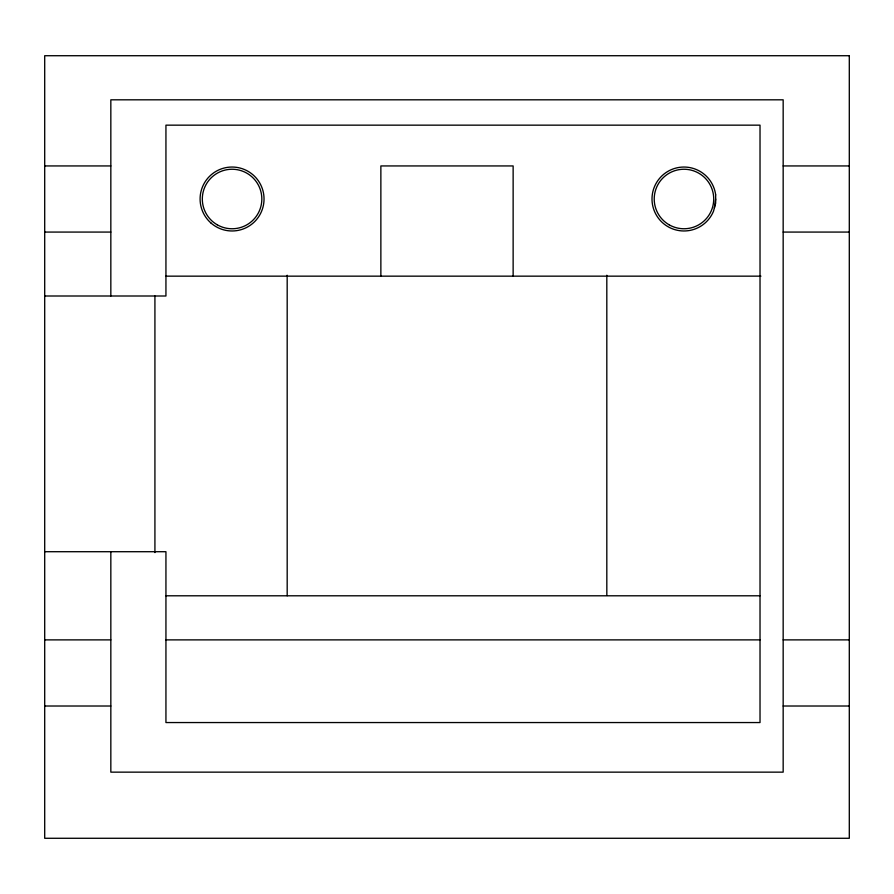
<?xml version="1.0" encoding="UTF-8"?>
<svg xmlns="http://www.w3.org/2000/svg" width="894" height="894" viewBox="0 0 894 894"><rect width="100%" height="100%" fill="white"/><g stroke="black" fill="none" stroke-linecap="round" stroke-linejoin="round"><path stroke-width="1.34" d="M714.362 208.011L715.658 199.004M44.7 165.938L110.834 165.938M783.166 165.938L849.3 165.938M44.7 232.071L110.834 232.071M783.166 232.071L849.3 232.071M165.938 276.157L760.95 276.157M44.7 296.003L165.938 296.003L165.938 125.16L760.023 125.16L760.023 722.553L165.938 722.553L165.938 551.71L44.7 551.71M165.938 595.795L760.023 595.795M44.7 639.88L110.834 639.88M165.938 639.88L760.023 639.88M783.166 639.88L849.3 639.88M44.7 706.014L110.834 706.014M783.166 706.014L849.3 706.014M606.814 275.229L606.814 595.337M513.134 276.157L513.134 165.938L380.866 165.938L380.866 276.157M287.186 275.229L287.186 595.795M154.919 296.003L154.919 552.593M110.834 296.003L110.834 99.815L783.166 99.815L783.166 772.148L110.834 772.148L110.834 551.71M715.658 194.836L715.658 203.184L713.501 211.241A31.96 31.96 0 0 1 662.376 222.572A31.96 31.96 0 0 1 669.215 170.653A31.96 31.96 0 0 1 715.658 194.836M849.3 55.719L44.7 55.719L44.7 838.281L849.3 838.281L849.3 55.719M211.062 223.098A31.96 31.96 0 0 0 263.439 205.151A31.96 31.96 0 0 0 221.712 168.765A31.96 31.96 0 0 0 211.062 223.098M669.092 224.774A29.759 29.759 0 0 0 713.725 199.004A29.759 29.759 0 0 0 669.092 173.235A29.759 29.759 0 0 0 669.092 224.774M217.153 224.752A29.759 29.759 0 0 0 261.83 199.06A29.759 29.759 0 0 0 217.231 173.212A29.759 29.759 0 0 0 217.153 224.752"/></g></svg>
